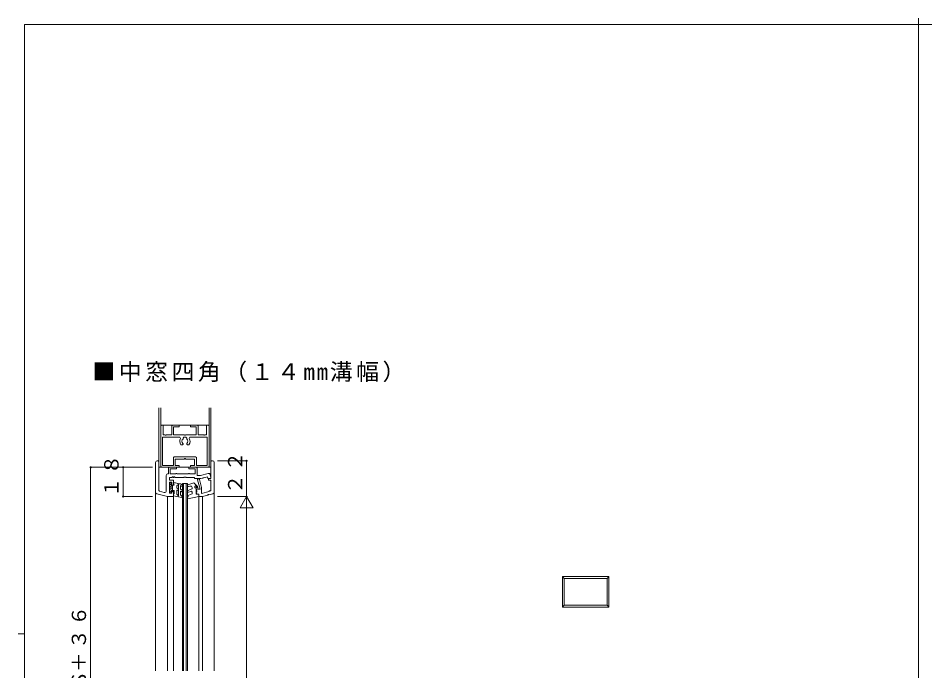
# Model space of a CAD drawing. Units: millimetres, scale not verified. Extents: x -594 to 539, y -420 to 386.
# Drawn here: x -594 to -36, y -16 to 386 of the extents above; entities that cross this region are included whole.
import ezdxf

# ---------------------------------------------------------------- set-up
doc = ezdxf.new("R2010")
doc.units = ezdxf.units.MM
doc.header["$LTSCALE"] = 2
for name, color, linetype, lineweight in [('0-1_YKK_ZWAK', 7, 'Continuous', 9), ('0-3_YKK_A1', 4, 'Continuous', 9), ('0-4_YKK_11', 7, 'Continuous', 9), ('0-5_YKK_12', 2, 'Continuous', 9), ('0-6_YKK_13', 4, 'Continuous', 9), ('0-7_YKK_D', 6, 'Continuous', 9)]:
    doc.layers.add(name, color=color, linetype=linetype, lineweight=lineweight)
doc.layers.add('0-2_USER1', color=3, linetype='Continuous')
doc.styles.add('ＭＳ ゴシック', font='')
doc.styles.get('ＭＳ ゴシック').set_extended_font_data('MS Gothic')

msp = doc.modelspace()

# ---------------------------------------------------------------- linework, layer by layer
at = {"layer": '0-1_YKK_ZWAK'}
for p, q in [((-39.98, 386), (-39.98, 382)), ((-590, -368), (-590, 382)), ((510, 382), (-590, 382)), ((-40, 382), (-40, -368)), ((-594, 7), (-590, 7))]:
    msp.add_line(p, q, dxfattribs=at)
at = {"layer": '0-3_YKK_A1'}
for p, q in [((-258.011, 41.165), (-259.111, 42.265)), ((-259.111, 42.265), (-259.111, 23.565)), ((-259.111, 42.265), (-230.411, 42.265)), ((-258.011, 24.665), (-258.011, 41.165)), ((-231.511, 41.165), (-258.011, 41.165)), ((-231.511, 41.165), (-230.411, 42.265)), ((-231.511, 24.665), (-231.511, 41.165)), ((-230.411, 42.265), (-230.411, 23.565)), ((-258.011, 24.665), (-259.111, 23.565)), ((-259.111, 23.565), (-230.411, 23.565)), ((-231.511, 24.665), (-258.011, 24.665)), ((-231.511, 24.665), (-230.411, 23.565))]:
    msp.add_line(p, q, dxfattribs=at)
at = {"layer": '0-4_YKK_11'}
for p, q in [((-506.222, 135.075), (-505.722, 135.575)), ((-506.222, 110.075), (-506.222, 135.075)), ((-505.722, 135.575), (-504.722, 135.575)), ((-504.722, 135.575), (-504.722, 129.575)), ((-499.472, 135.075), (-498.972, 135.575)), ((-499.472, 129.575), (-499.472, 135.075)), ((-498.972, 135.575), (-494.872, 135.575)), ((-494.872, 134.475), (-498.372, 134.475)), ((-498.372, 134.475), (-498.372, 129.575)), ((-494.872, 135.575), (-494.872, 134.475)), ((-487.872, 134.475), (-487.872, 135.575)), ((-487.872, 135.575), (-483.772, 135.575)), ((-484.372, 134.475), (-487.872, 134.475)), ((-484.372, 129.575), (-484.372, 134.475)), ((-483.772, 135.575), (-483.272, 135.075)), ((-483.272, 135.075), (-483.272, 129.575)), ((-478.022, 129.575), (-478.022, 135.575)), ((-476.522, 135.075), (-476.522, 110.075)), ((-504.722, 129.575), (-503.522, 129.575)), ((-503.522, 129.575), (-503.522, 129.275)), ((-503.522, 129.275), (-502.922, 129.275)), ((-502.922, 129.275), (-502.922, 129.575)), ((-502.922, 129.575), (-499.472, 129.575)), ((-498.372, 129.575), (-491.672, 129.575)), ((-491.672, 129.575), (-491.672, 129.275)), ((-491.672, 129.275), (-491.072, 129.275)), ((-491.072, 129.275), (-491.072, 129.575)), ((-491.072, 129.575), (-484.372, 129.575)), ((-483.272, 129.575), (-479.822, 129.575)), ((-479.822, 129.575), (-479.822, 129.275)), ((-479.822, 129.275), (-479.222, 129.275)), ((-479.222, 129.575), (-478.022, 129.575)), ((-479.222, 129.275), (-479.222, 129.575)), ((-494.485, 128.075), (-505.122, 128.075)), ((-505.122, 128.075), (-505.122, 110.675)), ((-494.064, 127.305), (-494.485, 128.075)), ((-492.922, 123.475), (-493.787, 123.475)), ((-492.522, 123.875), (-492.922, 123.475)), ((-492.64, 124.297), (-492.522, 124.014)), ((-492.022, 128.075), (-492.522, 127.575)), ((-492.522, 127.575), (-492.522, 126.96)), ((-492.522, 124.014), (-492.522, 123.875)), ((-490.722, 128.075), (-492.022, 128.075)), ((-490.222, 124.014), (-490.104, 124.297)), ((-490.222, 123.875), (-490.222, 124.014)), ((-489.822, 123.475), (-490.222, 123.875)), ((-488.958, 123.475), (-489.822, 123.475)), ((-488.259, 128.075), (-488.68, 127.305)), ((-477.622, 128.075), (-488.259, 128.075)), ((-477.622, 110.675), (-477.622, 128.075)), ((-509.371, 94.271), (-509.371, 112.575)), ((-508.371, 113.575), (-507.921, 113.575)), ((-507.921, 113.575), (-507.421, 113.075)), ((-507.421, 113.075), (-507.421, 95.384)), ((-498.472, 115.575), (-497.972, 116.075)), ((-498.472, 110.675), (-498.472, 115.575)), ((-497.972, 116.075), (-484.772, 116.075)), ((-491.672, 114.575), (-497.372, 114.575)), ((-497.372, 114.575), (-497.372, 110.675)), ((-491.672, 114.875), (-491.672, 114.575)), ((-491.072, 114.875), (-491.672, 114.875)), ((-491.072, 114.575), (-491.072, 114.875)), ((-485.372, 114.575), (-491.072, 114.575)), ((-485.372, 110.675), (-485.372, 114.575)), ((-484.772, 116.075), (-484.272, 115.575)), ((-484.272, 115.575), (-484.272, 110.675)), ((-474.824, 113.575), (-475.324, 113.075)), ((-475.324, 113.075), (-475.324, 102.575)), ((-474.374, 113.575), (-474.824, 113.575)), ((-473.374, 94.271), (-473.374, 112.575)), ((-505.722, 109.575), (-506.222, 110.075)), ((-494.872, 109.575), (-505.722, 109.575)), ((-505.122, 110.675), (-498.472, 110.675)), ((-501.571, 109.075), (-501.071, 109.575)), ((-501.571, 105.493), (-501.571, 109.075)), ((-501.071, 109.575), (-496.471, 109.575)), ((-500.371, 108.575), (-500.371, 105.525)), ((-496.471, 108.575), (-500.371, 108.575)), ((-497.372, 110.675), (-494.872, 110.675)), ((-496.471, 109.575), (-496.471, 108.575)), ((-494.872, 110.675), (-494.872, 109.575)), ((-488.871, 108.575), (-488.871, 109.575)), ((-488.871, 109.575), (-484.271, 109.575)), ((-484.971, 108.575), (-488.871, 108.575)), ((-487.872, 109.575), (-487.872, 110.675)), ((-487.872, 110.675), (-485.372, 110.675)), ((-477.022, 109.575), (-487.872, 109.575)), ((-484.971, 105.525), (-484.971, 108.575)), ((-484.272, 110.675), (-477.622, 110.675)), ((-484.271, 109.575), (-483.771, 109.075)), ((-483.771, 109.075), (-483.771, 104.525)), ((-476.522, 110.075), (-477.022, 109.575)), ((-502.821, 95.071), (-502.821, 104.525)), ((-500.871, 103.375), (-500.871, 101.575)), ((-499.171, 103.375), (-500.871, 103.375)), ((-500.871, 101.575), (-498.371, 101.575)), ((-500.371, 105.525), (-496.871, 105.525)), ((-499.171, 103.675), (-499.171, 103.375)), ((-498.571, 103.675), (-499.171, 103.675)), ((-498.571, 103.375), (-498.571, 103.675)), ((-498.171, 103.375), (-498.571, 103.375)), ((-498.371, 101.575), (-498.371, 98.575)), ((-498.171, 103.675), (-498.171, 103.375)), ((-497.571, 103.675), (-498.171, 103.675)), ((-497.571, 103.375), (-497.571, 103.675)), ((-492.042, 103.375), (-497.571, 103.375)), ((-496.871, 105.825), (-496.271, 105.825)), ((-496.871, 105.525), (-496.871, 105.825)), ((-496.271, 105.825), (-496.271, 105.525)), ((-496.271, 105.525), (-489.071, 105.525)), ((-491.85, 103.518), (-492.042, 103.375)), ((-490.892, 103.518), (-491.85, 103.518)), ((-490.7, 103.375), (-490.892, 103.518)), ((-485.371, 103.375), (-490.7, 103.375)), ((-489.071, 105.825), (-488.471, 105.825)), ((-489.071, 105.525), (-489.071, 105.825)), ((-488.471, 105.825), (-488.471, 105.525)), ((-488.471, 105.525), (-484.971, 105.525)), ((-485.371, 102.575), (-485.371, 103.375)), ((-481.571, 102.575), (-485.371, 102.575)), ((-483.771, 104.525), (-481.827, 104.525)), ((-483.588, 101.819), (-482.048, 96.075)), ((-481.074, 97.075), (-482.428, 102.13)), ((-481.827, 104.525), (-477.101, 105.791)), ((-480.287, 102.919), (-481.571, 102.575)), ((-480.139, 103.106), (-480.287, 102.919)), ((-479.213, 103.354), (-480.139, 103.106)), ((-477.223, 102.575), (-477.514, 103.662)), ((-475.371, 102.575), (-477.223, 102.575)), ((-476.874, 102.575), (-476.874, 101.575)), ((-475.324, 102.575), (-476.874, 102.575)), ((-476.874, 101.575), (-475.324, 101.575)), ((-475.876, 105.084), (-475.371, 103.198)), ((-475.371, 103.198), (-475.371, 102.575)), ((-475.324, 101.575), (-475.324, 94.975)), ((-507.421, 95.384), (-507.05, 94.901)), ((-507.05, 94.901), (-504.08, 94.105)), ((-499.371, 100.375), (-500.871, 100.375)), ((-500.871, 100.375), (-500.871, 93.575)), ((-499.371, 98.575), (-499.371, 100.375)), ((-498.371, 98.575), (-499.371, 98.575)), ((-483.374, 97.075), (-484.374, 97.075)), ((-484.374, 97.075), (-484.374, 95.875)), ((-484.374, 95.875), (-484.074, 95.875)), ((-484.074, 95.275), (-484.374, 95.275)), ((-484.374, 95.275), (-484.374, 94.875)), ((-484.374, 94.875), (-484.074, 94.875)), ((-484.074, 95.875), (-484.074, 95.275)), ((-484.074, 94.875), (-484.074, 94.275)), ((-483.374, 96.075), (-483.374, 97.075)), ((-482.048, 96.075), (-483.374, 96.075)), ((-481.074, 93.46), (-481.074, 97.075)), ((-476.374, 94.975), (-476.374, 94.719)), ((-475.324, 94.975), (-476.374, 94.975)), ((-502.171, 91.575), (-508.63, 93.305)), ((-498.371, 91.575), (-502.171, 91.575)), ((-500.871, 93.575), (-499.371, 93.575)), ((-499.371, 94.575), (-498.371, 94.575)), ((-499.371, 93.575), (-499.371, 94.575)), ((-498.371, 94.575), (-498.371, 91.575)), ((-484.074, 94.275), (-484.374, 94.275)), ((-484.374, 94.275), (-484.374, 93.575)), ((-484.374, 93.575), (-483.874, 93.075)), ((-483.874, 93.075), (-482.874, 93.075)), ((-482.874, 93.075), (-482.874, 91.575)), ((-482.874, 91.575), (-480.574, 91.575)), ((-476.374, 94.719), (-481.074, 93.46)), ((-480.574, 91.575), (-477.29, 92.455)), ((-477.367, 92.744), (-476.788, 92.9)), ((-477.29, 92.455), (-477.367, 92.744)), ((-476.788, 92.9), (-476.71, 92.61)), ((-476.71, 92.61), (-474.115, 93.305))]:
    msp.add_line(p, q, dxfattribs=at)
for points in [[(-478.022, 135.575), (-477.022, 135.575), (-476.522, 135.075)], [(-490.222, 126.96), (-490.222, 127.575), (-490.722, 128.075)], [(-477.514, 103.662), (-478.991, 103.266), (-479.213, 103.354)]]:
    msp.add_lwpolyline(points, dxfattribs=at)
for centre, radius, start, end in [((-491.372, 125.575), 3.2, 147.27956, 221.0145), ((-491.372, 125.575), 1.8, 129.70901, 225.20715), ((-491.372, 125.575), 1.8, 314.79283, 50.29097), ((-491.372, 125.575), 3.2, 318.98549, 32.72043), ((-508.371, 112.575), 1, 90, 180), ((-474.374, 112.575), 1, 0, 90), ((-501.821, 104.525), 1, 75.52248, 180), ((-483.008, 101.975), 0.6, 14.99965, 194.99965), ((-476.842, 104.825), 1, 15, 104.99998), ((-503.821, 95.071), 1, 254.99998, 0), ((-508.371, 94.271), 1, 180, 255), ((-474.374, 94.271), 1, 284.99998, 0)]:
    msp.add_arc(centre, radius, start, end, dxfattribs=at)
at = {"layer": '0-5_YKK_12'}
for p, q in [((-507.375, 146.09), (-507.375, 109.575)), ((-506.222, 146.09), (-506.222, 110.615)), ((-476.522, 146.09), (-476.522, 110.615)), ((-475.375, 146.09), (-475.375, 109.575)), ((-506.375, 135.575), (-476.375, 135.575)), ((-507.375, 109.575), (-475.375, 109.575)), ((-492.871, 99.575), (-489.871, 99.575)), ((-492.871, -15.713), (-492.871, 99.575)), ((-492.171, -15.713), (-492.171, 99.575)), ((-490.571, -15.713), (-490.571, 99.575)), ((-489.871, -15.713), (-489.871, 99.575)), ((-473.374, -15.713), (-473.374, 96.771)), ((-509.371, -15.713), (-509.371, 94.254)), ((-502.171, 91.575), (-502.171, -15.713)), ((-498.371, -15.713), (-498.371, 91.575)), ((-482.874, -15.713), (-482.874, 91.575)), ((-480.574, 91.575), (-480.574, -15.713))]:
    msp.add_line(p, q, dxfattribs=at)
at = {"layer": '0-6_YKK_13'}
for p, q in [((-500.771, 99.846), (-500.542, 100.075)), ((-500.771, 100.075), (-499.671, 100.075)), ((-500.771, 93.875), (-500.771, 100.075)), ((-500.771, 98.431), (-499.671, 99.531)), ((-500.771, 97.017), (-499.213, 98.575)), ((-500.771, 95.603), (-498.971, 97.403)), ((-500.771, 94.189), (-499.671, 95.289)), ((-499.671, 98.575), (-499.671, 100.075)), ((-499.671, 98.575), (-498.071, 98.575)), ((-499.671, 95.375), (-498.071, 95.375)), ((-499.671, 93.875), (-499.671, 95.375)), ((-499.585, 95.375), (-498.971, 95.989)), ((-498.971, 95.375), (-498.971, 98.575)), ((-498.371, 99.094), (-498.371, 100.075)), ((-498.371, 100.075), (-497.071, 100.075)), ((-498.371, 99.094), (-498.071, 98.575)), ((-498.071, 93.494), (-498.071, 95.375)), ((-495.766, 99.618), (-497.071, 100.075)), ((-496.371, 96.759), (-496.371, 98.159)), ((-495.766, 96.539), (-496.371, 96.759)), ((-496.176, 95.411), (-496.371, 95.482)), ((-496.371, 92.975), (-496.371, 95.482)), ((-495.371, 99.475), (-494.171, 99.475)), ((-495.371, 91.866), (-495.371, 99.475)), ((-493.121, 98.868), (-494.171, 99.475)), ((-493.621, 98.002), (-494.171, 98.32)), ((-494.171, 96.075), (-494.171, 98.32)), ((-493.121, 95.469), (-494.171, 96.075)), ((-494.171, 94.92), (-493.621, 94.602)), ((-494.171, 92.52), (-494.171, 94.92)), ((-489.479, 98.803), (-485.96, 100.075)), ((-489.479, 95.317), (-486.974, 96.275)), ((-489.069, 97.675), (-488.316, 97.995)), ((-486.974, 97.055), (-486.974, 96.275)), ((-483.647, 97.762), (-485.96, 100.075)), ((-484.374, 96.575), (-485.174, 97.175)), ((-484.52, 97.928), (-484.001, 97.409)), ((-484.374, 96.575), (-484.374, 93.075)), ((-499.671, 93.875), (-500.771, 93.875)), ((-498.371, 92.975), (-498.071, 93.494)), ((-498.371, 91.975), (-498.371, 92.975)), ((-498.371, 91.975), (-493.223, 91.067)), ((-494.171, 92.52), (-493.746, 92.275)), ((-492.972, 91.587), (-493.746, 92.275)), ((-488.869, 92.351), (-489.831, 90.686)), ((-482.874, 91.575), (-489.512, 90.242)), ((-489.069, 94.19), (-487.645, 94.754)), ((-488.869, 92.351), (-486.974, 93.268)), ((-486.974, 94.284), (-486.974, 93.275)), ((-483.574, 93.075), (-484.374, 93.075)), ((-482.874, 92.375), (-482.874, 91.575))]:
    msp.add_line(p, q, dxfattribs=at)
msp.add_lwpolyline([(-495.371, 91.866), (-495.831, 92.663), (-496.371, 92.975)], dxfattribs=at)
for centre, radius, start, end in [((-496.071, 98.159), 0.3, 83.62636, 180), ((-495.971, 95.975), 0.6, 249.9966, 70.00319), ((-495.971, 99.054), 0.6, 263.61829, 69.99796), ((-493.371, 98.435), 0.5, 239.98981, 60.00682), ((-493.371, 95.035), 0.5, 240.0038, 60.00682), ((-489.274, 98.239), 0.6, 110.00153, 290.00114), ((-489.274, 94.754), 0.6, 110.00066, 290.00015), ((-487.974, 97.055), 1, 0.00087, 110.00133), ((-484.874, 97.575), 0.5, 45.00247, 233.11751), ((-483.824, 97.586), 0.25, 224.97528, 45.00247), ((-493.171, 91.363), 0.3, 260.0027, 48.40822), ((-489.571, 90.536), 0.3, 150, 281.3542), ((-487.474, 94.284), 0.5, 0.00174, 110.00117), ((-483.574, 92.375), 0.7, 0.00124, 90)]:
    msp.add_arc(centre, radius, start, end, dxfattribs=at)
at = {"layer": '0-7_YKK_D'}
for p, q in [((-471.374, 113.575), (-452.874, 113.575)), ((-453.374, 113.575), (-453.374, 91.575)), ((-515.021, 109.575), (-549.871, 109.575)), ((-549.371, 109.575), (-549.371, -158.432)), ((-511.371, 109.575), (-529.871, 109.575)), ((-529.371, 109.575), (-529.371, 91.575)), ((-511.371, 91.575), (-529.871, 91.575)), ((-471.374, 91.575), (-452.874, 91.575)), ((-471.374, 91.575), (-452.874, 91.575)), ((-453.374, 91.575), (-457.374, 84.647)), ((-453.374, 91.575), (-449.374, 84.647)), ((-453.374, -140.432), (-453.374, 91.575)), ((-457.374, 84.647), (-449.374, 84.647))]:
    msp.add_line(p, q, dxfattribs=at)
for centre, start, end in [((-453.374, 113.575), 0, 180), ((-453.374, 113.575), 180, 0), ((-549.371, 109.575), 0, 180), ((-549.371, 109.575), 180, 0), ((-529.371, 109.575), 0, 180), ((-529.371, 109.575), 180, 0), ((-529.371, 91.575), 0, 180), ((-529.371, 91.575), 180, 0)]:
    msp.add_arc(centre, 0.375, start, end, dxfattribs=at)

# ---------------------------------------------------------------- texts
at = {"layer": '0-2_USER1', "color": 2, "insert": (-548.269, 161.92), "char_height": 10.26, "attachment_point": 7, "style": 'ＭＳ ゴシック'}
msp.add_mtext('\\T1.16;■中窓四角（１４mm溝幅）', dxfattribs=at)
at = {"layer": '0-7_YKK_D', "color": 3, "char_height": 8.798, "attachment_point": 7, "rotation": 90, "style": 'ＭＳ ゴシック'}
for s, insert in [('\\T1.17;１８', (-532.071, 91.17)), ('\\T1.17;２２', (-456.074, 93.17)), ('\\T1.19;ＨS＋３６', (-552.071, -37.811))]:
    msp.add_mtext(s, dxfattribs=dict(at, insert=insert))

doc.saveas('drawing.dxf')
